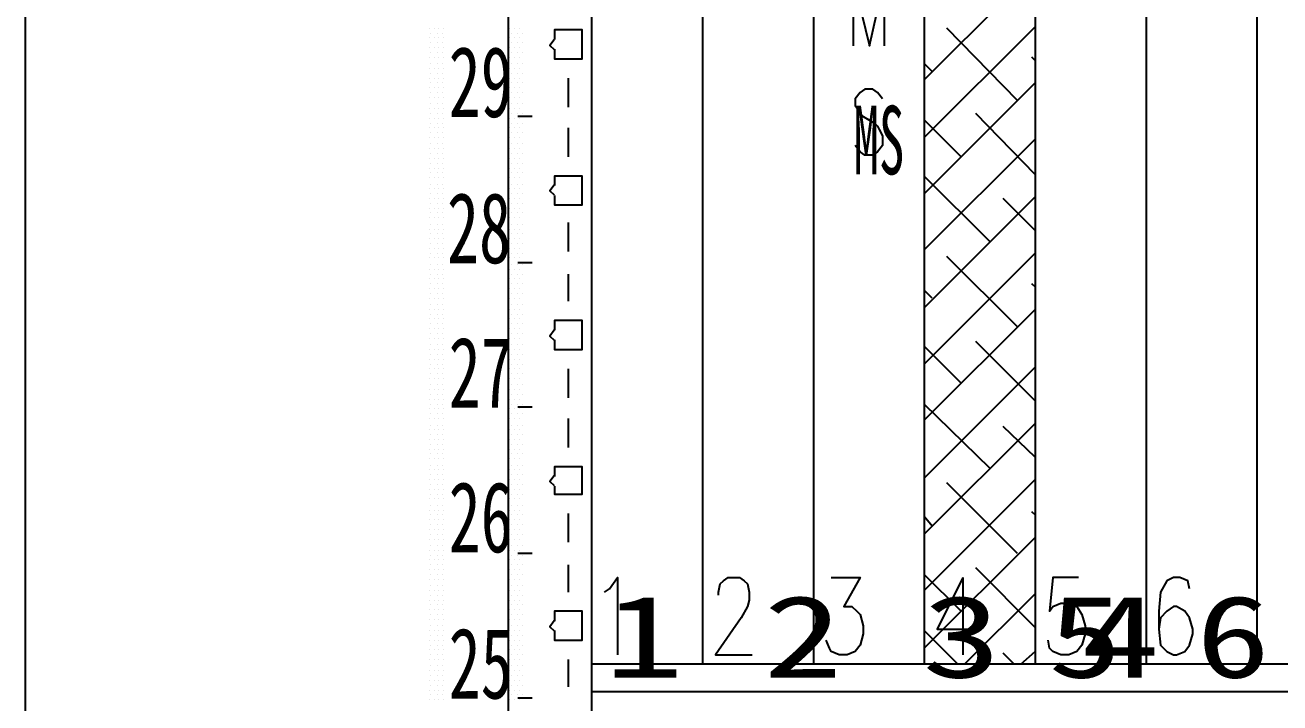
# Model space of a CAD drawing. Header units: metres. Extents: x 17 to 1264, y 17 to 859.
# Drawn here: x 87.8 to 200.2, y 455.8 to 516.5 of the extents above; entities that cross this region are included whole.
import ezdxf

# ---------------------------------------------------------------- set-up
doc = ezdxf.new("R2010")
doc.units = ezdxf.units.M
for name, color, linetype in [('LINES', 7, 'Continuous'), ('POLYLINES', 4, 'Continuous'), ('RECTS', 7, 'Continuous'), ('TEXTS', 3, 'Continuous')]:
    doc.layers.add(name, color=color, linetype=linetype)

msp = doc.modelspace()

# ---------------------------------------------------------------- linework, layer by layer
at = {"layer": 'LINES'}
for p, q in [((87.76, 830.45), (87.76, 45.22)), ((168.33, 511.63), (178.27, 521.57)), ((123.98, 516.24), (123.98, 516.24)), ((124.41, 516.24), (124.41, 516.24)), ((124.84, 516.24), (124.84, 516.24)), ((125.27, 516.24), (125.27, 516.24)), ((131.18, 516.24), (131.18, 516.24)), ((131.61, 516.24), (131.61, 516.24)), ((132.04, 516.24), (132.04, 516.24)), ((168.33, 506.45), (178.27, 516.38)), ((176.68, 509.76), (170.35, 516.24)), ((123.98, 515.38), (123.98, 515.38)), ((124.12, 515.81), (124.12, 515.81)), ((124.41, 515.38), (124.41, 515.38)), ((124.7, 515.81), (124.7, 515.81)), ((124.84, 515.38), (124.84, 515.38)), ((125.13, 515.81), (125.13, 515.81)), ((125.27, 515.38), (125.27, 515.38)), ((131.18, 515.38), (131.18, 515.38)), ((131.32, 515.81), (131.32, 515.81)), ((131.61, 515.38), (131.61, 515.38)), ((131.9, 515.81), (131.9, 515.81)), ((132.04, 515.38), (132.04, 515.38)), ((132.33, 515.81), (132.33, 515.81)), ((123.98, 514.51), (123.98, 514.51)), ((124.12, 514.94), (124.12, 514.94)), ((124.12, 514.08), (124.12, 514.08)), ((124.41, 514.51), (124.41, 514.51)), ((124.7, 514.94), (124.7, 514.94)), ((124.7, 514.08), (124.7, 514.08)), ((124.84, 514.51), (124.84, 514.51)), ((125.13, 514.94), (125.13, 514.94)), ((125.13, 514.08), (125.13, 514.08)), ((125.27, 514.51), (125.27, 514.51)), ((131.18, 514.51), (131.18, 514.51)), ((131.32, 514.94), (131.32, 514.94)), ((131.32, 514.08), (131.32, 514.08)), ((131.61, 514.51), (131.61, 514.51)), ((131.9, 514.94), (131.9, 514.94)), ((131.9, 514.08), (131.9, 514.08)), ((132.04, 514.51), (132.04, 514.51)), ((132.33, 514.94), (132.33, 514.94)), ((132.33, 514.08), (132.33, 514.08)), ((123.98, 513.65), (123.98, 513.65)), ((124.12, 513.07), (124.12, 513.07)), ((124.41, 513.65), (124.41, 513.65)), ((124.7, 513.07), (124.7, 513.07)), ((124.84, 513.65), (124.84, 513.65)), ((125.13, 513.07), (125.13, 513.07)), ((125.27, 513.65), (125.27, 513.65)), ((131.18, 513.65), (131.18, 513.65)), ((131.32, 513.07), (131.32, 513.07)), ((131.61, 513.65), (131.61, 513.65)), ((131.9, 513.07), (131.9, 513.07)), ((132.04, 513.65), (132.04, 513.65)), ((132.33, 513.07), (132.33, 513.07)), ((169.05, 512.35), (168.33, 513.07)), ((178.27, 513.36), (177.98, 513.65)), ((123.98, 512.64), (123.98, 512.64)), ((123.98, 511.78), (123.98, 511.78)), ((124.12, 512.21), (124.12, 512.21)), ((124.41, 512.64), (124.41, 512.64)), ((124.41, 511.78), (124.41, 511.78)), ((124.7, 512.21), (124.7, 512.21)), ((124.84, 512.64), (124.84, 512.64)), ((124.84, 511.78), (124.84, 511.78)), ((125.13, 512.21), (125.13, 512.21)), ((125.27, 512.64), (125.27, 512.64)), ((125.27, 511.78), (125.27, 511.78)), ((131.18, 512.64), (131.18, 512.64)), ((131.18, 511.78), (131.18, 511.78)), ((131.32, 512.21), (131.32, 512.21)), ((131.61, 512.64), (131.61, 512.64)), ((131.61, 511.78), (131.61, 511.78)), ((131.9, 512.21), (131.9, 512.21)), ((132.04, 512.64), (132.04, 512.64)), ((132.04, 511.78), (132.04, 511.78)), ((132.33, 512.21), (132.33, 512.21)), ((136.43, 511.78), (136.43, 509.18)), ((123.98, 510.91), (123.98, 510.91)), ((124.12, 511.34), (124.12, 511.34)), ((124.12, 510.48), (124.12, 510.48)), ((124.41, 510.91), (124.41, 510.91)), ((124.7, 511.34), (124.7, 511.34)), ((124.7, 510.48), (124.7, 510.48)), ((124.84, 510.91), (124.84, 510.91)), ((125.13, 511.34), (125.13, 511.34)), ((125.13, 510.48), (125.13, 510.48)), ((125.27, 510.91), (125.27, 510.91)), ((131.18, 510.91), (131.18, 510.91)), ((131.32, 511.34), (131.32, 511.34)), ((131.32, 510.48), (131.32, 510.48)), ((131.61, 510.91), (131.61, 510.91)), ((131.9, 511.34), (131.9, 511.34)), ((131.9, 510.48), (131.9, 510.48)), ((132.04, 510.91), (132.04, 510.91)), ((132.33, 511.34), (132.33, 511.34)), ((132.33, 510.48), (132.33, 510.48)), ((168.33, 501.41), (178.27, 511.34)), ((123.98, 510.05), (123.98, 510.05)), ((124.12, 509.47), (124.12, 509.47)), ((124.41, 510.05), (124.41, 510.05)), ((124.7, 509.47), (124.7, 509.47)), ((124.84, 510.05), (124.84, 510.05)), ((125.13, 509.47), (125.13, 509.47)), ((125.27, 510.05), (125.27, 510.05)), ((131.18, 510.05), (131.18, 510.05)), ((131.32, 509.47), (131.32, 509.47)), ((131.61, 510.05), (131.61, 510.05)), ((131.9, 509.47), (131.9, 509.47)), ((132.04, 510.05), (132.04, 510.05)), ((132.33, 509.47), (132.33, 509.47)), ((123.98, 509.04), (123.98, 509.04)), ((124.12, 508.61), (124.12, 508.61)), ((124.41, 509.04), (124.41, 509.04)), ((124.7, 508.61), (124.7, 508.61)), ((124.84, 509.04), (124.84, 509.04)), ((125.13, 508.61), (125.13, 508.61)), ((125.27, 509.04), (125.27, 509.04)), ((131.18, 509.04), (131.18, 509.04)), ((131.32, 508.61), (131.32, 508.61)), ((131.61, 509.04), (131.61, 509.04)), ((131.9, 508.61), (131.9, 508.61)), ((133.19, 508.32), (131.9, 508.32)), ((132.04, 509.04), (132.04, 509.04)), ((132.33, 508.61), (132.33, 508.61)), ((178.27, 503.14), (172.94, 508.61)), ((123.98, 508.18), (123.98, 508.18)), ((123.98, 507.31), (123.98, 507.31)), ((124.12, 507.74), (124.12, 507.74)), ((124.41, 508.18), (124.41, 508.18)), ((124.41, 507.31), (124.41, 507.31)), ((124.7, 507.74), (124.7, 507.74)), ((124.84, 508.18), (124.84, 508.18)), ((124.84, 507.31), (124.84, 507.31)), ((125.13, 507.74), (125.13, 507.74)), ((125.27, 508.18), (125.27, 508.18)), ((125.27, 507.31), (125.27, 507.31)), ((131.18, 508.18), (131.18, 508.18)), ((131.18, 507.31), (131.18, 507.31)), ((131.32, 507.74), (131.32, 507.74)), ((131.61, 508.18), (131.61, 508.18)), ((131.61, 507.31), (131.61, 507.31)), ((131.9, 507.74), (131.9, 507.74)), ((132.04, 508.18), (132.04, 508.18)), ((132.04, 507.31), (132.04, 507.31)), ((132.33, 507.74), (132.33, 507.74)), ((136.43, 507.31), (136.43, 504.72)), ((171.64, 504.72), (168.33, 508.03)), ((123.98, 506.45), (123.98, 506.45)), ((124.12, 506.88), (124.12, 506.88)), ((124.41, 506.45), (124.41, 506.45)), ((124.7, 506.88), (124.7, 506.88)), ((124.84, 506.45), (124.84, 506.45)), ((125.13, 506.88), (125.13, 506.88)), ((125.27, 506.45), (125.27, 506.45)), ((131.18, 506.45), (131.18, 506.45)), ((131.32, 506.88), (131.32, 506.88)), ((131.61, 506.45), (131.61, 506.45)), ((131.9, 506.88), (131.9, 506.88)), ((132.04, 506.45), (132.04, 506.45)), ((132.33, 506.88), (132.33, 506.88)), ((168.33, 496.37), (178.27, 506.3)), ((123.98, 505.44), (123.98, 505.44)), ((124.12, 505.87), (124.12, 505.87)), ((124.12, 505.01), (124.12, 505.01)), ((124.41, 505.44), (124.41, 505.44)), ((124.7, 505.87), (124.7, 505.87)), ((124.7, 505.01), (124.7, 505.01)), ((124.84, 505.44), (124.84, 505.44)), ((125.13, 505.87), (125.13, 505.87)), ((125.13, 505.01), (125.13, 505.01)), ((125.27, 505.44), (125.27, 505.44)), ((131.18, 505.44), (131.18, 505.44)), ((131.32, 505.87), (131.32, 505.87)), ((131.32, 505.01), (131.32, 505.01)), ((131.61, 505.44), (131.61, 505.44)), ((131.9, 505.87), (131.9, 505.87)), ((131.9, 505.01), (131.9, 505.01)), ((132.04, 505.44), (132.04, 505.44)), ((132.33, 505.87), (132.33, 505.87)), ((132.33, 505.01), (132.33, 505.01)), ((123.98, 504.58), (123.98, 504.58)), ((123.98, 503.71), (123.98, 503.71)), ((124.12, 504.14), (124.12, 504.14)), ((124.41, 504.58), (124.41, 504.58)), ((124.41, 503.71), (124.41, 503.71)), ((124.7, 504.14), (124.7, 504.14)), ((124.84, 504.58), (124.84, 504.58)), ((124.84, 503.71), (124.84, 503.71)), ((125.13, 504.14), (125.13, 504.14)), ((125.27, 504.58), (125.27, 504.58)), ((125.27, 503.71), (125.27, 503.71)), ((131.18, 504.58), (131.18, 504.58)), ((131.18, 503.71), (131.18, 503.71)), ((131.32, 504.14), (131.32, 504.14)), ((131.61, 504.58), (131.61, 504.58)), ((131.61, 503.71), (131.61, 503.71)), ((131.9, 504.14), (131.9, 504.14)), ((132.04, 504.58), (132.04, 504.58)), ((132.04, 503.71), (132.04, 503.71)), ((132.33, 504.14), (132.33, 504.14)), ((123.98, 502.85), (123.98, 502.85)), ((124.12, 503.28), (124.12, 503.28)), ((124.41, 502.85), (124.41, 502.85)), ((124.7, 503.28), (124.7, 503.28)), ((124.84, 502.85), (124.84, 502.85)), ((125.13, 503.28), (125.13, 503.28)), ((125.27, 502.85), (125.27, 502.85)), ((131.18, 502.85), (131.18, 502.85)), ((131.32, 503.28), (131.32, 503.28)), ((131.61, 502.85), (131.61, 502.85)), ((131.9, 503.28), (131.9, 503.28)), ((132.04, 502.85), (132.04, 502.85)), ((132.33, 503.28), (132.33, 503.28)), ((174.23, 497.09), (168.33, 502.99)), ((123.98, 501.84), (123.98, 501.84)), ((124.12, 502.27), (124.12, 502.27)), ((124.41, 501.84), (124.41, 501.84)), ((124.7, 502.27), (124.7, 502.27)), ((124.84, 501.84), (124.84, 501.84)), ((125.13, 502.27), (125.13, 502.27)), ((125.27, 501.84), (125.27, 501.84)), ((131.18, 501.84), (131.18, 501.84)), ((131.32, 502.27), (131.32, 502.27)), ((131.61, 501.84), (131.61, 501.84)), ((131.9, 502.27), (131.9, 502.27)), ((132.04, 501.84), (132.04, 501.84)), ((132.33, 502.27), (132.33, 502.27)), ((123.98, 500.98), (123.98, 500.98)), ((124.12, 501.41), (124.12, 501.41)), ((124.12, 500.54), (124.12, 500.54)), ((124.41, 500.98), (124.41, 500.98)), ((124.7, 501.41), (124.7, 501.41)), ((124.7, 500.54), (124.7, 500.54)), ((124.84, 500.98), (124.84, 500.98)), ((125.13, 501.41), (125.13, 501.41)), ((125.13, 500.54), (125.13, 500.54)), ((125.27, 500.98), (125.27, 500.98)), ((131.18, 500.98), (131.18, 500.98)), ((131.32, 501.41), (131.32, 501.41)), ((131.32, 500.54), (131.32, 500.54)), ((131.61, 500.98), (131.61, 500.98)), ((131.9, 501.41), (131.9, 501.41)), ((131.9, 500.54), (131.9, 500.54)), ((132.04, 500.98), (132.04, 500.98)), ((132.33, 501.41), (132.33, 501.41)), ((132.33, 500.54), (132.33, 500.54)), ((168.33, 491.18), (178.27, 501.12)), ((178.27, 498.1), (175.39, 500.98)), ((123.98, 500.11), (123.98, 500.11)), ((123.98, 499.25), (123.98, 499.25)), ((124.12, 499.68), (124.12, 499.68)), ((124.41, 500.11), (124.41, 500.11)), ((124.41, 499.25), (124.41, 499.25)), ((124.7, 499.68), (124.7, 499.68)), ((124.84, 500.11), (124.84, 500.11)), ((124.84, 499.25), (124.84, 499.25)), ((125.13, 499.68), (125.13, 499.68)), ((125.27, 500.11), (125.27, 500.11)), ((125.27, 499.25), (125.27, 499.25)), ((131.18, 500.11), (131.18, 500.11)), ((131.18, 499.25), (131.18, 499.25)), ((131.32, 499.68), (131.32, 499.68)), ((131.61, 500.11), (131.61, 500.11)), ((131.61, 499.25), (131.61, 499.25)), ((131.9, 499.68), (131.9, 499.68)), ((132.04, 500.11), (132.04, 500.11)), ((132.04, 499.25), (132.04, 499.25)), ((132.33, 499.68), (132.33, 499.68)), ((123.98, 498.24), (123.98, 498.24)), ((124.12, 498.67), (124.12, 498.67)), ((124.41, 498.24), (124.41, 498.24)), ((124.7, 498.67), (124.7, 498.67)), ((124.84, 498.24), (124.84, 498.24)), ((125.13, 498.67), (125.13, 498.67)), ((125.27, 498.24), (125.27, 498.24)), ((131.18, 498.24), (131.18, 498.24)), ((131.32, 498.67), (131.32, 498.67)), ((131.61, 498.24), (131.61, 498.24)), ((131.9, 498.67), (131.9, 498.67)), ((132.04, 498.24), (132.04, 498.24)), ((132.33, 498.67), (132.33, 498.67)), ((136.43, 498.82), (136.43, 496.22)), ((123.98, 497.38), (123.98, 497.38)), ((124.12, 497.81), (124.12, 497.81)), ((124.41, 497.38), (124.41, 497.38)), ((124.7, 497.81), (124.7, 497.81)), ((124.84, 497.38), (124.84, 497.38)), ((125.13, 497.81), (125.13, 497.81)), ((125.27, 497.38), (125.27, 497.38)), ((131.18, 497.38), (131.18, 497.38)), ((131.32, 497.81), (131.32, 497.81)), ((131.61, 497.38), (131.61, 497.38)), ((131.9, 497.81), (131.9, 497.81)), ((132.04, 497.38), (132.04, 497.38)), ((132.33, 497.81), (132.33, 497.81)), ((123.98, 496.51), (123.98, 496.51)), ((124.12, 496.94), (124.12, 496.94)), ((124.12, 496.08), (124.12, 496.08)), ((124.41, 496.51), (124.41, 496.51)), ((124.7, 496.94), (124.7, 496.94)), ((124.7, 496.08), (124.7, 496.08)), ((124.84, 496.51), (124.84, 496.51)), ((125.13, 496.94), (125.13, 496.94)), ((125.13, 496.08), (125.13, 496.08)), ((125.27, 496.51), (125.27, 496.51)), ((131.18, 496.51), (131.18, 496.51)), ((131.32, 496.94), (131.32, 496.94)), ((131.32, 496.08), (131.32, 496.08)), ((131.61, 496.51), (131.61, 496.51)), ((131.9, 496.94), (131.9, 496.94)), ((131.9, 496.08), (131.9, 496.08)), ((132.04, 496.51), (132.04, 496.51)), ((132.33, 496.94), (132.33, 496.94)), ((132.33, 496.08), (132.33, 496.08)), ((168.33, 486.14), (178.27, 496.08)), ((123.98, 495.65), (123.98, 495.65)), ((124.12, 495.07), (124.12, 495.07)), ((124.41, 495.65), (124.41, 495.65)), ((124.7, 495.07), (124.7, 495.07)), ((124.84, 495.65), (124.84, 495.65)), ((125.13, 495.07), (125.13, 495.07)), ((125.27, 495.65), (125.27, 495.65)), ((131.18, 495.65), (131.18, 495.65)), ((131.32, 495.07), (131.32, 495.07)), ((131.61, 495.65), (131.61, 495.65)), ((133.19, 495.22), (131.9, 495.22)), ((131.9, 495.07), (131.9, 495.07)), ((132.04, 495.65), (132.04, 495.65)), ((132.33, 495.07), (132.33, 495.07)), ((176.68, 489.46), (170.35, 495.79)), ((123.98, 494.64), (123.98, 494.64)), ((123.98, 493.78), (123.98, 493.78)), ((124.12, 494.21), (124.12, 494.21)), ((124.41, 494.64), (124.41, 494.64)), ((124.41, 493.78), (124.41, 493.78)), ((124.7, 494.21), (124.7, 494.21)), ((124.84, 494.64), (124.84, 494.64)), ((124.84, 493.78), (124.84, 493.78)), ((125.13, 494.21), (125.13, 494.21)), ((125.27, 494.64), (125.27, 494.64)), ((125.27, 493.78), (125.27, 493.78)), ((131.18, 494.64), (131.18, 494.64)), ((131.18, 493.78), (131.18, 493.78)), ((131.32, 494.21), (131.32, 494.21)), ((131.61, 494.64), (131.61, 494.64)), ((131.61, 493.78), (131.61, 493.78)), ((131.9, 494.21), (131.9, 494.21)), ((132.04, 494.64), (132.04, 494.64)), ((132.04, 493.78), (132.04, 493.78)), ((132.33, 494.21), (132.33, 494.21)), ((136.43, 494.21), (136.43, 491.76)), ((123.98, 492.91), (123.98, 492.91)), ((124.12, 493.34), (124.12, 493.34)), ((124.12, 492.48), (124.12, 492.48)), ((124.41, 492.91), (124.41, 492.91)), ((124.7, 493.34), (124.7, 493.34)), ((124.7, 492.48), (124.7, 492.48)), ((124.84, 492.91), (124.84, 492.91)), ((125.13, 493.34), (125.13, 493.34)), ((125.13, 492.48), (125.13, 492.48)), ((125.27, 492.91), (125.27, 492.91)), ((131.18, 492.91), (131.18, 492.91)), ((131.32, 493.34), (131.32, 493.34)), ((131.32, 492.48), (131.32, 492.48)), ((131.61, 492.91), (131.61, 492.91)), ((131.9, 493.34), (131.9, 493.34)), ((131.9, 492.48), (131.9, 492.48)), ((132.04, 492.91), (132.04, 492.91)), ((132.33, 493.34), (132.33, 493.34)), ((132.33, 492.48), (132.33, 492.48)), ((169.05, 492.05), (168.33, 492.77)), ((178.27, 493.06), (177.98, 493.34)), ((123.98, 492.05), (123.98, 492.05)), ((124.12, 491.47), (124.12, 491.47)), ((124.41, 492.05), (124.41, 492.05)), ((124.7, 491.47), (124.7, 491.47)), ((124.84, 492.05), (124.84, 492.05)), ((125.13, 491.47), (125.13, 491.47)), ((125.27, 492.05), (125.27, 492.05)), ((131.18, 492.05), (131.18, 492.05)), ((131.32, 491.47), (131.32, 491.47)), ((131.61, 492.05), (131.61, 492.05)), ((131.9, 491.47), (131.9, 491.47)), ((132.04, 492.05), (132.04, 492.05)), ((132.33, 491.47), (132.33, 491.47)), ((123.98, 491.04), (123.98, 491.04)), ((124.12, 490.61), (124.12, 490.61)), ((124.41, 491.04), (124.41, 491.04)), ((124.7, 490.61), (124.7, 490.61)), ((124.84, 491.04), (124.84, 491.04)), ((125.13, 490.61), (125.13, 490.61)), ((125.27, 491.04), (125.27, 491.04)), ((131.18, 491.04), (131.18, 491.04)), ((131.32, 490.61), (131.32, 490.61)), ((131.61, 491.04), (131.61, 491.04)), ((131.9, 490.61), (131.9, 490.61)), ((132.04, 491.04), (132.04, 491.04)), ((132.33, 490.61), (132.33, 490.61)), ((168.33, 481.1), (178.27, 491.04)), ((123.98, 490.18), (123.98, 490.18)), ((123.98, 489.31), (123.98, 489.31)), ((124.12, 489.74), (124.12, 489.74)), ((124.41, 490.18), (124.41, 490.18)), ((124.41, 489.31), (124.41, 489.31)), ((124.7, 489.74), (124.7, 489.74)), ((124.84, 490.18), (124.84, 490.18)), ((124.84, 489.31), (124.84, 489.31)), ((125.13, 489.74), (125.13, 489.74)), ((125.27, 490.18), (125.27, 490.18)), ((125.27, 489.31), (125.27, 489.31)), ((131.18, 490.18), (131.18, 490.18)), ((131.18, 489.31), (131.18, 489.31)), ((131.32, 489.74), (131.32, 489.74)), ((131.61, 490.18), (131.61, 490.18)), ((131.61, 489.31), (131.61, 489.31)), ((131.9, 489.74), (131.9, 489.74)), ((132.04, 490.18), (132.04, 490.18)), ((132.04, 489.31), (132.04, 489.31)), ((132.33, 489.74), (132.33, 489.74)), ((123.98, 488.45), (123.98, 488.45)), ((124.12, 488.88), (124.12, 488.88)), ((124.41, 488.45), (124.41, 488.45)), ((124.7, 488.88), (124.7, 488.88)), ((124.84, 488.45), (124.84, 488.45)), ((125.13, 488.88), (125.13, 488.88)), ((125.27, 488.45), (125.27, 488.45)), ((131.18, 488.45), (131.18, 488.45)), ((131.32, 488.88), (131.32, 488.88)), ((131.61, 488.45), (131.61, 488.45)), ((131.9, 488.88), (131.9, 488.88)), ((132.04, 488.45), (132.04, 488.45)), ((132.33, 488.88), (132.33, 488.88)), ((178.27, 482.83), (172.94, 488.16)), ((123.98, 487.44), (123.98, 487.44)), ((124.12, 487.87), (124.12, 487.87)), ((124.12, 487.01), (124.12, 487.01)), ((124.41, 487.44), (124.41, 487.44)), ((124.7, 487.87), (124.7, 487.87)), ((124.7, 487.01), (124.7, 487.01)), ((124.84, 487.44), (124.84, 487.44)), ((125.13, 487.87), (125.13, 487.87)), ((125.13, 487.01), (125.13, 487.01)), ((125.27, 487.44), (125.27, 487.44)), ((131.18, 487.44), (131.18, 487.44)), ((131.32, 487.87), (131.32, 487.87)), ((131.32, 487.01), (131.32, 487.01)), ((131.61, 487.44), (131.61, 487.44)), ((131.9, 487.87), (131.9, 487.87)), ((131.9, 487.01), (131.9, 487.01)), ((132.04, 487.44), (132.04, 487.44)), ((132.33, 487.87), (132.33, 487.87)), ((132.33, 487.01), (132.33, 487.01)), ((171.64, 484.42), (168.33, 487.73)), ((123.98, 486.58), (123.98, 486.58)), ((124.12, 486.14), (124.12, 486.14)), ((124.41, 486.58), (124.41, 486.58)), ((124.7, 486.14), (124.7, 486.14)), ((124.84, 486.58), (124.84, 486.58)), ((125.13, 486.14), (125.13, 486.14)), ((125.27, 486.58), (125.27, 486.58)), ((131.18, 486.58), (131.18, 486.58)), ((131.32, 486.14), (131.32, 486.14)), ((131.61, 486.58), (131.61, 486.58)), ((131.9, 486.14), (131.9, 486.14)), ((132.04, 486.58), (132.04, 486.58)), ((132.33, 486.14), (132.33, 486.14)), ((168.33, 475.92), (178.27, 485.86)), ((123.98, 485.71), (123.98, 485.71)), ((123.98, 484.85), (123.98, 484.85)), ((124.12, 485.28), (124.12, 485.28)), ((124.41, 485.71), (124.41, 485.71)), ((124.41, 484.85), (124.41, 484.85)), ((124.7, 485.28), (124.7, 485.28)), ((124.84, 485.71), (124.84, 485.71)), ((124.84, 484.85), (124.84, 484.85)), ((125.13, 485.28), (125.13, 485.28)), ((125.27, 485.71), (125.27, 485.71)), ((125.27, 484.85), (125.27, 484.85)), ((131.18, 485.71), (131.18, 485.71)), ((131.18, 484.85), (131.18, 484.85)), ((131.32, 485.28), (131.32, 485.28)), ((131.61, 485.71), (131.61, 485.71)), ((131.61, 484.85), (131.61, 484.85)), ((131.9, 485.28), (131.9, 485.28)), ((132.04, 485.71), (132.04, 485.71)), ((132.04, 484.85), (132.04, 484.85)), ((132.33, 485.28), (132.33, 485.28)), ((136.43, 485.71), (136.43, 483.12)), ((123.98, 483.84), (123.98, 483.84)), ((124.12, 484.27), (124.12, 484.27)), ((124.41, 483.84), (124.41, 483.84)), ((124.7, 484.27), (124.7, 484.27)), ((124.84, 483.84), (124.84, 483.84)), ((125.13, 484.27), (125.13, 484.27)), ((125.27, 483.84), (125.27, 483.84)), ((131.18, 483.84), (131.18, 483.84)), ((131.32, 484.27), (131.32, 484.27)), ((131.61, 483.84), (131.61, 483.84)), ((131.9, 484.27), (131.9, 484.27)), ((132.04, 483.84), (132.04, 483.84)), ((132.33, 484.27), (132.33, 484.27)), ((123.98, 482.98), (123.98, 482.98)), ((124.12, 483.41), (124.12, 483.41)), ((124.12, 482.54), (124.12, 482.54)), ((124.41, 482.98), (124.41, 482.98)), ((124.7, 483.41), (124.7, 483.41)), ((124.7, 482.54), (124.7, 482.54)), ((124.84, 482.98), (124.84, 482.98)), ((125.13, 483.41), (125.13, 483.41)), ((125.13, 482.54), (125.13, 482.54)), ((125.27, 482.98), (125.27, 482.98)), ((131.18, 482.98), (131.18, 482.98)), ((131.32, 483.41), (131.32, 483.41)), ((131.32, 482.54), (131.32, 482.54)), ((131.61, 482.98), (131.61, 482.98)), ((131.9, 483.41), (131.9, 483.41)), ((131.9, 482.54), (131.9, 482.54)), ((132.04, 482.98), (132.04, 482.98)), ((132.33, 483.41), (132.33, 483.41)), ((132.33, 482.54), (132.33, 482.54)), ((174.23, 476.78), (168.33, 482.54)), ((123.98, 482.11), (123.98, 482.11)), ((123.98, 481.25), (123.98, 481.25)), ((124.12, 481.68), (124.12, 481.68)), ((124.41, 482.11), (124.41, 482.11)), ((124.41, 481.25), (124.41, 481.25)), ((124.7, 481.68), (124.7, 481.68)), ((124.84, 482.11), (124.84, 482.11)), ((124.84, 481.25), (124.84, 481.25)), ((125.13, 481.68), (125.13, 481.68)), ((125.27, 482.11), (125.27, 482.11)), ((125.27, 481.25), (125.27, 481.25)), ((131.18, 482.11), (131.18, 482.11)), ((131.18, 481.25), (131.18, 481.25)), ((131.32, 481.68), (131.32, 481.68)), ((131.61, 482.11), (131.61, 482.11)), ((131.61, 481.25), (131.61, 481.25)), ((133.19, 482.26), (131.9, 482.26)), ((131.9, 481.68), (131.9, 481.68)), ((132.04, 482.11), (132.04, 482.11)), ((132.04, 481.25), (132.04, 481.25)), ((132.33, 481.68), (132.33, 481.68)), ((136.43, 481.25), (136.43, 478.66)), ((123.98, 480.24), (123.98, 480.24)), ((124.12, 480.67), (124.12, 480.67)), ((124.41, 480.24), (124.41, 480.24)), ((124.7, 480.67), (124.7, 480.67)), ((124.84, 480.24), (124.84, 480.24)), ((125.13, 480.67), (125.13, 480.67)), ((125.27, 480.24), (125.27, 480.24)), ((131.18, 480.24), (131.18, 480.24)), ((131.32, 480.67), (131.32, 480.67)), ((131.61, 480.24), (131.61, 480.24)), ((131.9, 480.67), (131.9, 480.67)), ((132.04, 480.24), (132.04, 480.24)), ((132.33, 480.67), (132.33, 480.67)), ((168.33, 470.88), (178.27, 480.82)), ((178.27, 477.79), (175.39, 480.53)), ((123.98, 479.38), (123.98, 479.38)), ((124.12, 479.81), (124.12, 479.81)), ((124.41, 479.38), (124.41, 479.38)), ((124.7, 479.81), (124.7, 479.81)), ((124.84, 479.38), (124.84, 479.38)), ((125.13, 479.81), (125.13, 479.81)), ((125.27, 479.38), (125.27, 479.38)), ((131.18, 479.38), (131.18, 479.38)), ((131.32, 479.81), (131.32, 479.81)), ((131.61, 479.38), (131.61, 479.38)), ((131.9, 479.81), (131.9, 479.81)), ((132.04, 479.38), (132.04, 479.38)), ((132.33, 479.81), (132.33, 479.81)), ((123.98, 478.51), (123.98, 478.51)), ((124.12, 478.94), (124.12, 478.94)), ((124.12, 478.08), (124.12, 478.08)), ((124.41, 478.51), (124.41, 478.51)), ((124.7, 478.94), (124.7, 478.94)), ((124.7, 478.08), (124.7, 478.08)), ((124.84, 478.51), (124.84, 478.51)), ((125.13, 478.94), (125.13, 478.94)), ((125.13, 478.08), (125.13, 478.08)), ((125.27, 478.51), (125.27, 478.51)), ((131.18, 478.51), (131.18, 478.51)), ((131.32, 478.94), (131.32, 478.94)), ((131.32, 478.08), (131.32, 478.08)), ((131.61, 478.51), (131.61, 478.51)), ((131.9, 478.94), (131.9, 478.94)), ((131.9, 478.08), (131.9, 478.08)), ((132.04, 478.51), (132.04, 478.51)), ((132.33, 478.94), (132.33, 478.94)), ((132.33, 478.08), (132.33, 478.08)), ((123.98, 477.65), (123.98, 477.65)), ((124.12, 477.07), (124.12, 477.07)), ((124.41, 477.65), (124.41, 477.65)), ((124.7, 477.07), (124.7, 477.07)), ((124.84, 477.65), (124.84, 477.65)), ((125.13, 477.07), (125.13, 477.07)), ((125.27, 477.65), (125.27, 477.65)), ((131.18, 477.65), (131.18, 477.65)), ((131.32, 477.07), (131.32, 477.07)), ((131.61, 477.65), (131.61, 477.65)), ((131.9, 477.07), (131.9, 477.07)), ((132.04, 477.65), (132.04, 477.65)), ((132.33, 477.07), (132.33, 477.07)), ((123.98, 476.64), (123.98, 476.64)), ((123.98, 475.78), (123.98, 475.78)), ((124.12, 476.21), (124.12, 476.21)), ((124.41, 476.64), (124.41, 476.64)), ((124.41, 475.78), (124.41, 475.78)), ((124.7, 476.21), (124.7, 476.21)), ((124.84, 476.64), (124.84, 476.64)), ((124.84, 475.78), (124.84, 475.78)), ((125.13, 476.21), (125.13, 476.21)), ((125.27, 476.64), (125.27, 476.64)), ((125.27, 475.78), (125.27, 475.78)), ((131.18, 476.64), (131.18, 476.64)), ((131.18, 475.78), (131.18, 475.78)), ((131.32, 476.21), (131.32, 476.21)), ((131.61, 476.64), (131.61, 476.64)), ((131.61, 475.78), (131.61, 475.78)), ((131.9, 476.21), (131.9, 476.21)), ((132.04, 476.64), (132.04, 476.64)), ((132.04, 475.78), (132.04, 475.78)), ((132.33, 476.21), (132.33, 476.21)), ((168.33, 465.84), (178.27, 475.78)), ((123.98, 474.91), (123.98, 474.91)), ((124.12, 475.34), (124.12, 475.34)), ((124.12, 474.48), (124.12, 474.48)), ((124.41, 474.91), (124.41, 474.91)), ((124.7, 475.34), (124.7, 475.34)), ((124.7, 474.48), (124.7, 474.48)), ((124.84, 474.91), (124.84, 474.91)), ((125.13, 475.34), (125.13, 475.34)), ((125.13, 474.48), (125.13, 474.48)), ((125.27, 474.91), (125.27, 474.91)), ((131.18, 474.91), (131.18, 474.91)), ((131.32, 475.34), (131.32, 475.34)), ((131.32, 474.48), (131.32, 474.48)), ((131.61, 474.91), (131.61, 474.91)), ((131.9, 475.34), (131.9, 475.34)), ((131.9, 474.48), (131.9, 474.48)), ((132.04, 474.91), (132.04, 474.91)), ((132.33, 475.34), (132.33, 475.34)), ((132.33, 474.48), (132.33, 474.48)), ((176.68, 469.15), (170.35, 475.49)), ((123.98, 474.05), (123.98, 474.05)), ((124.12, 473.47), (124.12, 473.47)), ((124.41, 474.05), (124.41, 474.05)), ((124.7, 473.47), (124.7, 473.47)), ((124.84, 474.05), (124.84, 474.05)), ((125.13, 473.47), (125.13, 473.47)), ((125.27, 474.05), (125.27, 474.05)), ((131.18, 474.05), (131.18, 474.05)), ((131.32, 473.47), (131.32, 473.47)), ((131.61, 474.05), (131.61, 474.05)), ((131.9, 473.47), (131.9, 473.47)), ((132.04, 474.05), (132.04, 474.05)), ((132.33, 473.47), (132.33, 473.47)), ((123.98, 473.04), (123.98, 473.04)), ((124.12, 472.61), (124.12, 472.61)), ((124.41, 473.04), (124.41, 473.04)), ((124.7, 472.61), (124.7, 472.61)), ((124.84, 473.04), (124.84, 473.04)), ((125.13, 472.61), (125.13, 472.61)), ((125.27, 473.04), (125.27, 473.04)), ((131.18, 473.04), (131.18, 473.04)), ((131.32, 472.61), (131.32, 472.61)), ((131.61, 473.04), (131.61, 473.04)), ((131.9, 472.61), (131.9, 472.61)), ((132.04, 473.04), (132.04, 473.04)), ((132.33, 472.61), (132.33, 472.61)), ((136.43, 472.75), (136.43, 470.16)), ((169.05, 471.6), (168.33, 472.46)), ((178.27, 472.61), (177.98, 472.9)), ((123.98, 472.18), (123.98, 472.18)), ((123.98, 471.31), (123.98, 471.31)), ((124.12, 471.74), (124.12, 471.74)), ((124.41, 472.18), (124.41, 472.18)), ((124.41, 471.31), (124.41, 471.31)), ((124.7, 471.74), (124.7, 471.74)), ((124.84, 472.18), (124.84, 472.18)), ((124.84, 471.31), (124.84, 471.31)), ((125.13, 471.74), (125.13, 471.74)), ((125.27, 472.18), (125.27, 472.18)), ((125.27, 471.31), (125.27, 471.31)), ((131.18, 472.18), (131.18, 472.18)), ((131.18, 471.31), (131.18, 471.31)), ((131.32, 471.74), (131.32, 471.74)), ((131.61, 472.18), (131.61, 472.18)), ((131.61, 471.31), (131.61, 471.31)), ((131.9, 471.74), (131.9, 471.74)), ((132.04, 472.18), (132.04, 472.18)), ((132.04, 471.31), (132.04, 471.31)), ((132.33, 471.74), (132.33, 471.74)), ((123.98, 470.45), (123.98, 470.45)), ((124.12, 470.88), (124.12, 470.88)), ((124.41, 470.45), (124.41, 470.45)), ((124.7, 470.88), (124.7, 470.88)), ((124.84, 470.45), (124.84, 470.45)), ((125.13, 470.88), (125.13, 470.88)), ((125.27, 470.45), (125.27, 470.45)), ((131.18, 470.45), (131.18, 470.45)), ((131.32, 470.88), (131.32, 470.88)), ((131.61, 470.45), (131.61, 470.45)), ((131.9, 470.88), (131.9, 470.88)), ((132.04, 470.45), (132.04, 470.45)), ((132.33, 470.88), (132.33, 470.88)), ((168.33, 460.66), (178.27, 470.59)), ((123.98, 469.44), (123.98, 469.44)), ((124.12, 469.87), (124.12, 469.87)), ((124.12, 469.01), (124.12, 469.01)), ((124.41, 469.44), (124.41, 469.44)), ((124.7, 469.87), (124.7, 469.87)), ((124.7, 469.01), (124.7, 469.01)), ((124.84, 469.44), (124.84, 469.44)), ((125.13, 469.87), (125.13, 469.87)), ((125.13, 469.01), (125.13, 469.01)), ((125.27, 469.44), (125.27, 469.44)), ((131.18, 469.44), (131.18, 469.44)), ((131.32, 469.87), (131.32, 469.87)), ((131.32, 469.01), (131.32, 469.01)), ((131.61, 469.44), (131.61, 469.44)), ((131.9, 469.87), (131.9, 469.87)), ((133.19, 469.15), (131.9, 469.15)), ((131.9, 469.01), (131.9, 469.01)), ((132.04, 469.44), (132.04, 469.44)), ((132.33, 469.87), (132.33, 469.87)), ((132.33, 469.01), (132.33, 469.01)), ((123.98, 468.58), (123.98, 468.58)), ((124.12, 468.14), (124.12, 468.14)), ((124.41, 468.58), (124.41, 468.58)), ((124.7, 468.14), (124.7, 468.14)), ((124.84, 468.58), (124.84, 468.58)), ((125.13, 468.14), (125.13, 468.14)), ((125.27, 468.58), (125.27, 468.58)), ((131.18, 468.58), (131.18, 468.58)), ((131.32, 468.14), (131.32, 468.14)), ((131.61, 468.58), (131.61, 468.58)), ((131.9, 468.14), (131.9, 468.14)), ((132.04, 468.58), (132.04, 468.58)), ((132.33, 468.14), (132.33, 468.14)), ((136.43, 468.14), (136.43, 465.7)), ((178.27, 462.53), (172.94, 467.86)), ((123.98, 467.71), (123.98, 467.71)), ((123.98, 466.85), (123.98, 466.85)), ((124.12, 467.28), (124.12, 467.28)), ((124.41, 467.71), (124.41, 467.71)), ((124.41, 466.85), (124.41, 466.85)), ((124.7, 467.28), (124.7, 467.28)), ((124.84, 467.71), (124.84, 467.71)), ((124.84, 466.85), (124.84, 466.85)), ((125.13, 467.28), (125.13, 467.28)), ((125.27, 467.71), (125.27, 467.71)), ((125.27, 466.85), (125.27, 466.85)), ((131.18, 467.71), (131.18, 467.71)), ((131.18, 466.85), (131.18, 466.85)), ((131.32, 467.28), (131.32, 467.28)), ((131.61, 467.71), (131.61, 467.71)), ((131.61, 466.85), (131.61, 466.85)), ((131.9, 467.28), (131.9, 467.28)), ((132.04, 467.71), (132.04, 467.71)), ((132.04, 466.85), (132.04, 466.85)), ((132.33, 467.28), (132.33, 467.28)), ((171.64, 463.97), (168.33, 467.28)), ((171.79, 466.99), (171.79, 460.08)), ((123.98, 465.84), (123.98, 465.84)), ((124.12, 466.27), (124.12, 466.27)), ((124.41, 465.84), (124.41, 465.84)), ((124.7, 466.27), (124.7, 466.27)), ((124.84, 465.84), (124.84, 465.84)), ((125.13, 466.27), (125.13, 466.27)), ((125.27, 465.84), (125.27, 465.84)), ((131.18, 465.84), (131.18, 465.84)), ((131.32, 466.27), (131.32, 466.27)), ((131.61, 465.84), (131.61, 465.84)), ((131.9, 466.27), (131.9, 466.27)), ((132.04, 465.84), (132.04, 465.84)), ((132.33, 466.27), (132.33, 466.27)), ((171.93, 459.22), (178.27, 465.55)), ((123.98, 464.98), (123.98, 464.98)), ((124.12, 465.41), (124.12, 465.41)), ((124.12, 464.54), (124.12, 464.54)), ((124.41, 464.98), (124.41, 464.98)), ((124.7, 465.41), (124.7, 465.41)), ((124.7, 464.54), (124.7, 464.54)), ((124.84, 464.98), (124.84, 464.98)), ((125.13, 465.41), (125.13, 465.41)), ((125.13, 464.54), (125.13, 464.54)), ((125.27, 464.98), (125.27, 464.98)), ((131.18, 464.98), (131.18, 464.98)), ((131.32, 465.41), (131.32, 465.41)), ((131.32, 464.54), (131.32, 464.54)), ((131.61, 464.98), (131.61, 464.98)), ((131.9, 465.41), (131.9, 465.41)), ((131.9, 464.54), (131.9, 464.54)), ((132.04, 464.98), (132.04, 464.98)), ((132.33, 465.41), (132.33, 465.41)), ((132.33, 464.54), (132.33, 464.54)), ((123.98, 464.11), (123.98, 464.11)), ((123.98, 463.25), (123.98, 463.25)), ((124.12, 463.68), (124.12, 463.68)), ((124.41, 464.11), (124.41, 464.11)), ((124.41, 463.25), (124.41, 463.25)), ((124.7, 463.68), (124.7, 463.68)), ((124.84, 464.11), (124.84, 464.11)), ((124.84, 463.25), (124.84, 463.25)), ((125.13, 463.68), (125.13, 463.68)), ((125.27, 464.11), (125.27, 464.11)), ((125.27, 463.25), (125.27, 463.25)), ((131.18, 464.11), (131.18, 464.11)), ((131.18, 463.25), (131.18, 463.25)), ((131.32, 463.68), (131.32, 463.68)), ((131.61, 464.11), (131.61, 464.11)), ((131.61, 463.25), (131.61, 463.25)), ((131.9, 463.68), (131.9, 463.68)), ((132.04, 464.11), (132.04, 464.11)), ((132.04, 463.25), (132.04, 463.25)), ((132.33, 463.68), (132.33, 463.68)), ((123.98, 462.24), (123.98, 462.24)), ((124.12, 462.67), (124.12, 462.67)), ((124.41, 462.24), (124.41, 462.24)), ((124.7, 462.67), (124.7, 462.67)), ((124.84, 462.24), (124.84, 462.24)), ((125.13, 462.67), (125.13, 462.67)), ((125.27, 462.24), (125.27, 462.24)), ((131.18, 462.24), (131.18, 462.24)), ((131.32, 462.67), (131.32, 462.67)), ((131.61, 462.24), (131.61, 462.24)), ((131.9, 462.67), (131.9, 462.67)), ((132.04, 462.24), (132.04, 462.24)), ((132.33, 462.67), (132.33, 462.67)), ((171.35, 459.22), (168.33, 462.24)), ((123.98, 461.38), (123.98, 461.38)), ((124.12, 461.81), (124.12, 461.81)), ((124.41, 461.38), (124.41, 461.38)), ((124.7, 461.81), (124.7, 461.81)), ((124.84, 461.38), (124.84, 461.38)), ((125.13, 461.81), (125.13, 461.81)), ((125.27, 461.38), (125.27, 461.38)), ((131.18, 461.38), (131.18, 461.38)), ((131.32, 461.81), (131.32, 461.81)), ((131.61, 461.38), (131.61, 461.38)), ((131.9, 461.81), (131.9, 461.81)), ((132.04, 461.38), (132.04, 461.38)), ((132.33, 461.81), (132.33, 461.81)), ((123.98, 460.51), (123.98, 460.51)), ((124.12, 460.94), (124.12, 460.94)), ((124.12, 460.08), (124.12, 460.08)), ((124.41, 460.51), (124.41, 460.51)), ((124.7, 460.94), (124.7, 460.94)), ((124.7, 460.08), (124.7, 460.08)), ((124.84, 460.51), (124.84, 460.51)), ((125.13, 460.94), (125.13, 460.94)), ((125.13, 460.08), (125.13, 460.08)), ((125.27, 460.51), (125.27, 460.51)), ((131.18, 460.51), (131.18, 460.51)), ((131.32, 460.94), (131.32, 460.94)), ((131.32, 460.08), (131.32, 460.08)), ((131.61, 460.51), (131.61, 460.51)), ((131.9, 460.94), (131.9, 460.94)), ((131.9, 460.08), (131.9, 460.08)), ((132.04, 460.51), (132.04, 460.51)), ((132.33, 460.94), (132.33, 460.94)), ((132.33, 460.08), (132.33, 460.08)), ((176.39, 459.22), (175.39, 460.22)), ((176.97, 459.22), (178.27, 460.37)), ((123.98, 459.65), (123.98, 459.65)), ((124.12, 459.07), (124.12, 459.07)), ((124.41, 459.65), (124.41, 459.65)), ((124.7, 459.07), (124.7, 459.07)), ((124.84, 459.65), (124.84, 459.65)), ((125.13, 459.07), (125.13, 459.07)), ((125.27, 459.65), (125.27, 459.65)), ((131.18, 459.65), (131.18, 459.65)), ((131.32, 459.07), (131.32, 459.07)), ((131.61, 459.65), (131.61, 459.65)), ((131.9, 459.07), (131.9, 459.07)), ((132.04, 459.65), (132.04, 459.65)), ((132.33, 459.07), (132.33, 459.07)), ((136.43, 459.65), (136.43, 457.2)), ((123.98, 458.64), (123.98, 458.64)), ((123.98, 457.78), (123.98, 457.78)), ((124.12, 458.21), (124.12, 458.21)), ((124.41, 458.64), (124.41, 458.64)), ((124.41, 457.78), (124.41, 457.78)), ((124.7, 458.21), (124.7, 458.21)), ((124.84, 458.64), (124.84, 458.64)), ((124.84, 457.78), (124.84, 457.78)), ((125.13, 458.21), (125.13, 458.21)), ((125.27, 458.64), (125.27, 458.64)), ((125.27, 457.78), (125.27, 457.78)), ((131.18, 458.64), (131.18, 458.64)), ((131.18, 457.78), (131.18, 457.78)), ((131.32, 458.21), (131.32, 458.21)), ((131.61, 458.64), (131.61, 458.64)), ((131.61, 457.78), (131.61, 457.78)), ((131.9, 458.21), (131.9, 458.21)), ((132.04, 458.64), (132.04, 458.64)), ((132.04, 457.78), (132.04, 457.78)), ((132.33, 458.21), (132.33, 458.21)), ((123.98, 456.91), (123.98, 456.91)), ((124.12, 457.34), (124.12, 457.34)), ((124.12, 456.48), (124.12, 456.48)), ((124.41, 456.91), (124.41, 456.91)), ((124.7, 457.34), (124.7, 457.34)), ((124.7, 456.48), (124.7, 456.48)), ((124.84, 456.91), (124.84, 456.91)), ((125.13, 457.34), (125.13, 457.34)), ((125.13, 456.48), (125.13, 456.48)), ((125.27, 456.91), (125.27, 456.91)), ((131.18, 456.91), (131.18, 456.91)), ((131.32, 457.34), (131.32, 457.34)), ((131.32, 456.48), (131.32, 456.48)), ((131.61, 456.91), (131.61, 456.91)), ((131.9, 457.34), (131.9, 457.34)), ((131.9, 456.48), (131.9, 456.48)), ((132.04, 456.91), (132.04, 456.91)), ((132.33, 457.34), (132.33, 457.34)), ((132.33, 456.48), (132.33, 456.48)), ((123.98, 456.05), (123.98, 456.05)), ((124.41, 456.05), (124.41, 456.05)), ((124.84, 456.05), (124.84, 456.05)), ((125.27, 456.05), (125.27, 456.05)), ((131.18, 456.05), (131.18, 456.05)), ((131.61, 456.05), (131.61, 456.05)), ((133.19, 456.19), (131.9, 456.19)), ((132.04, 456.05), (132.04, 456.05))]:
    msp.add_line(p, q, dxfattribs=at)
at = {"layer": 'POLYLINES'}
for points in [[(138.52, 740.45), (138.52, 596.88), (138.52, 143.57)], [(131.03, 738.86), (131.03, 596.88), (131.03, 143.57)], [(161.99, 514.66), (161.99, 520.56), (163.43, 514.66), (164.73, 520.56), (164.73, 514.66)], [(135.21, 514.37), (135.21, 513.5), (137.66, 513.5), (137.66, 516.1), (135.21, 516.1), (135.21, 515.23)], [(135.16, 515.21), (134.79, 514.69), (135.16, 514.33)], [(164.59, 509.9), (164.15, 510.48), (163.72, 510.77), (163, 510.77), (162.57, 510.48), (162.14, 509.9), (162.14, 509.33), (162.43, 508.9), (162.57, 508.61), (162.86, 508.32), (163.87, 507.74), (164.15, 507.46), (164.3, 507.17), (164.59, 506.59), (164.59, 505.73), (164.15, 505.15), (163.72, 504.86), (163, 504.86), (162.57, 505.15), (162.14, 505.73)], [(135.21, 501.26), (135.21, 500.4), (137.66, 500.4), (137.66, 502.99), (135.21, 502.99), (135.21, 502.13)], [(135.16, 502.18), (134.79, 501.67), (135.16, 501.3)], [(135.16, 489.16), (134.79, 488.64), (135.16, 488.28)], [(135.21, 488.3), (135.21, 487.44), (137.66, 487.44), (137.66, 490.03), (135.21, 490.03), (135.21, 489.17)], [(135.21, 475.2), (135.21, 474.48), (137.66, 474.48), (137.66, 476.93), (135.21, 476.93), (135.21, 476.06)], [(135.16, 476.13), (134.79, 475.62), (135.16, 475.25)], [(139.67, 465.7), (140.11, 465.98), (140.83, 466.99), (140.83, 460.08)], [(149.9, 465.41), (149.9, 465.7), (150.04, 466.42), (150.33, 466.7), (150.76, 466.99), (151.77, 466.99), (152.2, 466.7), (152.49, 466.42), (152.63, 465.7), (152.63, 464.98), (152.49, 464.4), (151.91, 463.39), (149.61, 460.08), (152.92, 460.08)], [(159.98, 466.99), (162.57, 466.99), (161.13, 464.4), (161.85, 464.4), (162.28, 463.97), (162.57, 463.68), (162.86, 462.67), (162.86, 461.95), (162.57, 460.94), (162.14, 460.37), (161.42, 460.08), (160.7, 460.08), (159.98, 460.37), (159.83, 460.66), (159.55, 461.38)], [(171.79, 466.99), (169.48, 462.38), (172.94, 462.38)], [(182.15, 466.99), (179.85, 466.99), (179.56, 463.97), (179.85, 464.4), (180.57, 464.69), (181.29, 464.69), (182.01, 464.4), (182.44, 463.68), (182.73, 462.67), (182.73, 461.95), (182.44, 460.94), (182.01, 460.37), (181.29, 460.08), (180.57, 460.08), (179.85, 460.37), (179.56, 460.66), (179.42, 461.38)], [(192.09, 465.98), (191.95, 466.7), (191.23, 466.99), (190.65, 466.99), (190.07, 466.7), (189.5, 465.7), (189.35, 463.97), (189.35, 462.38), (189.5, 460.94), (190.07, 460.37), (190.65, 460.08), (190.94, 460.08), (191.66, 460.37), (192.09, 460.94), (192.38, 461.95), (192.38, 462.38), (192.09, 463.39), (191.66, 463.97), (190.94, 464.4), (190.65, 464.4), (190.07, 463.97), (189.5, 463.39), (189.35, 462.38)], [(135.21, 462.24), (135.21, 461.38), (137.66, 461.38), (137.66, 463.97), (135.21, 463.97), (135.21, 463.1)], [(135.16, 463.11), (134.79, 462.59), (135.16, 462.23)]]:
    msp.add_lwpolyline(points, dxfattribs=at)
at = {"layer": 'RECTS'}
for points in [[(198.14, 604.8), (208.07, 604.8), (208.07, 459.22), (198.14, 459.22)], [(138.52, 532.08), (148.46, 532.08), (148.46, 459.22), (138.52, 459.22)], [(148.46, 532.08), (158.39, 532.08), (158.39, 459.22), (148.46, 459.22)], [(158.39, 532.08), (168.33, 532.08), (168.33, 459.22), (158.39, 459.22)], [(168.33, 532.08), (178.27, 532.08), (178.27, 459.22), (168.33, 459.22)], [(178.27, 532.08), (188.2, 532.08), (188.2, 459.22), (178.27, 459.22)], [(188.2, 532.08), (198.14, 532.08), (198.14, 459.22), (188.2, 459.22)], [(138.52, 456.77), (277.48, 456.77), (277.48, 444.82), (138.52, 444.82)]]:
    msp.add_lwpolyline(points, dxfattribs=at)

# ---------------------------------------------------------------- texts
at = {"layer": 'TEXTS'}
for s, height, width, p in [('29', 6.33, 0.666667, (125.71, 508.28)), ('MS', 6.14, 0.545382, (161.99, 503.15)), ('28', 6.33, 0.666667, (125.56, 495.18)), ('27', 6.33, 0.666667, (125.71, 482.22)), ('26', 6.33, 0.666667, (125.71, 469.26)), ('1 2 3 4', 7.37, 1.418946, (139.67, 458.02)), ('5 6', 7.37, 1.323276, (179.42, 458.02)), ('25', 6.33, 0.666667, (125.71, 456.15))]:
    msp.add_text(s, height=height, dxfattribs=dict(at, width=width)).set_placement(p)

doc.saveas('drawing.dxf')
